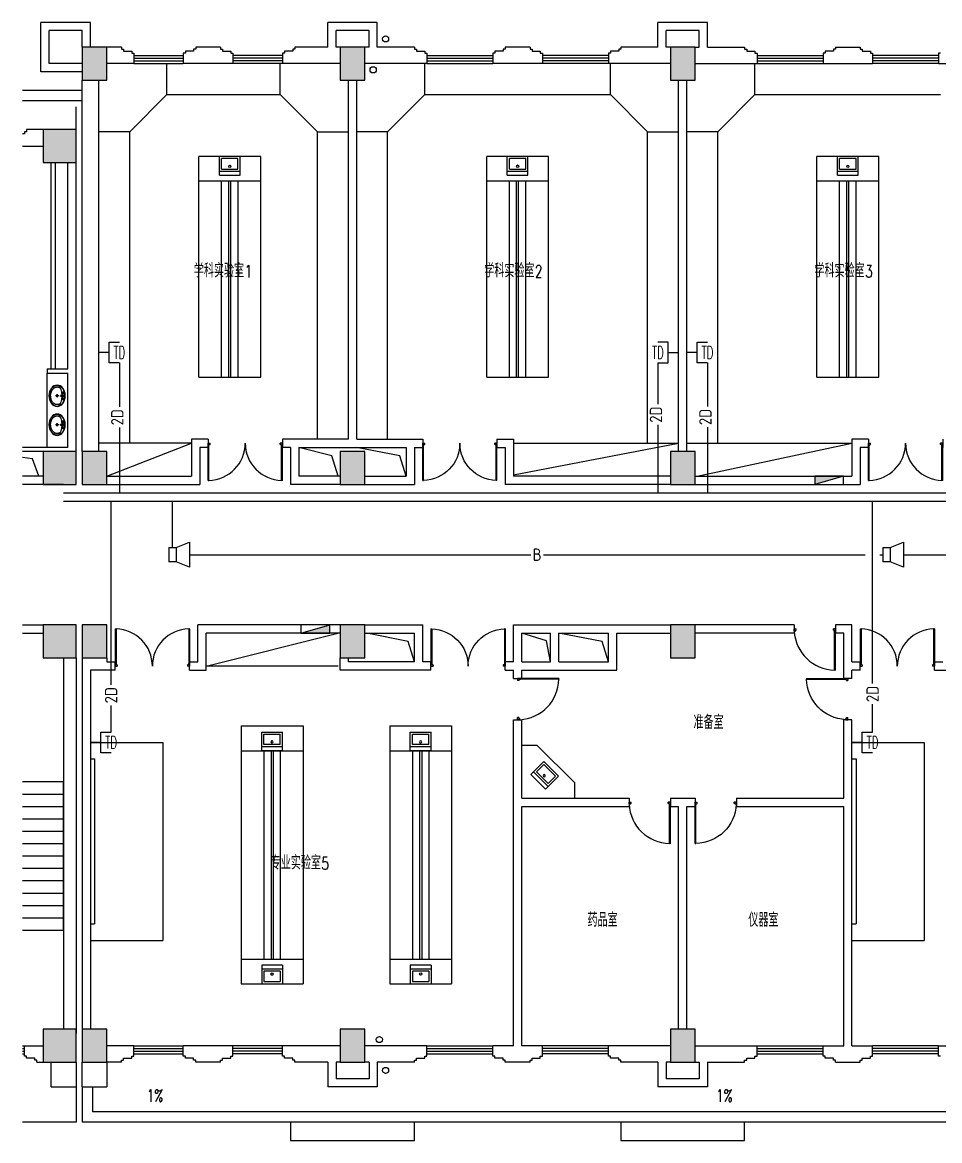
# Model space of a CAD drawing. Extents: x 190999 to 834799, y -200814 to 215286.
# Drawn here: x 563785 to 586010, y -68145 to -41044 of the extents above; entities that cross this region are included whole.
import ezdxf
from ezdxf.enums import TextEntityAlignment as Align

# ---------------------------------------------------------------- set-up
doc = ezdxf.new("R2010")
doc.units = 0
doc.header["$LTSCALE"] = 1000
doc.header["$MEASUREMENT"] = 0
for name, color, linetype in [('00-EQUIP', 3, 'Continuous'), ('00-SIG_TEXT', 7, 'Continuous'), ('00-WIRE-4', 6, 'Continuous'), ('A-卫生间', 250, 'Continuous'), ('A-墙线', 2, 'Continuous'), ('A-外包装修', 250, 'Continuous'), ('A-外窗', 145, 'Continuous'), ('A-家具', 250, 'Continuous'), ('A-门', 167, 'Continuous'), ('COLUMN', 2, 'Continuous'), ('EQUIP_消火栓', 6, 'Continuous'), ('PUB_HATCH', 250, 'Continuous'), ('PUB_TEXT', 7, 'Continuous'), ('STAIR', 5, 'Continuous'), ('屋面排水', 7, 'Continuous'), ('房间名称', 7, 'Continuous'), ('桥架', 1, 'Continuous'), ('洞口线', 177, 'Continuous'), ('雨水管', 3, 'Continuous'), ('雨水管口', 1, 'Continuous')]:
    doc.layers.add(name, color=color, linetype=linetype)
doc.styles.add('-GBCBIGGBENOR', font='GBENOR.shx', dxfattribs={"bigfont": 'GBCBIG.shx'})
doc.styles.add('_COMPLEX', font='COMPLEX.shx', dxfattribs={"width": 0.5})
doc.styles.add('_TCH_DIM', font='SIMPLEX', dxfattribs={"bigfont": 'GBCBIG'})
doc.styles.get("Standard").update_dxf_attribs({"font": 'simhei.ttf'})
doc.styles.add('zz-1', font='arial.ttf', dxfattribs={"width": 0.8})

# ---------------------------------------------------------------- blocks, each defined once
blk = doc.blocks.new('m1000')
at = {"layer": 'A-墙线'}
for p, q in [((0, 0), (0, 200)), ((1000, 0), (1000, 200))]:
    blk.add_line(p, q, dxfattribs=at)
at = {"layer": 'A-门'}
for p, q in [((0, 1100), (0, 100)), ((0, 1100), (20, 1100)), ((20, 1100), (20, 150)), ((0, 150), (30, 150)), ((0, 100), (50, 100)), ((30, 150), (30, 130)), ((30, 130), (50, 130)), ((50, 130), (50, 100)), ((950, 130), (950, 100)), ((970, 130), (950, 130)), ((1000, 100), (950, 100)), ((970, 150), (970, 130)), ((1000, 150), (970, 150)), ((1000, 150), (1000, 100))]:
    blk.add_line(p, q, dxfattribs=at)
blk.add_arc((0, 100), 1000, 2.866, 88.854, dxfattribs=at)
blk = doc.blocks.new('m1800')
at = {"layer": 'A-墙线'}
for p, q in [((-900, -100), (-900, 100)), ((900, -100), (900, 100))]:
    blk.add_line(p, q, dxfattribs=at)
at = {"layer": 'A-门'}
for p, q in [((-900, 900), (-900, 0)), ((-900, 900), (-880, 900)), ((-880, 900), (-880, 50)), ((880, 900), (880, 50)), ((900, 900), (880, 900)), ((900, 900), (900, 0)), ((-900, 50), (-870, 50)), ((-900, 0), (-850, 0)), ((-870, 50), (-870, 30)), ((-870, 30), (-850, 30)), ((-850, 30), (-850, 0)), ((850, 30), (850, 0)), ((870, 30), (850, 30)), ((900, 0), (850, 0)), ((870, 50), (870, 30)), ((900, 50), (870, 50))]:
    blk.add_line(p, q, dxfattribs=at)
for centre, start, end in [((-900, 0), 0, 88.7267), ((900, 0), 91.2733, 180)]:
    blk.add_arc(centre, 900, start, end, dxfattribs=at)
blk = doc.blocks.new('手盆')
at = {"layer": 'A-卫生间'}
for p, q in [((113, 12), (46, 16)), ((160, 0), (235, 0)), ((198, -37), (198, 38)), ((113, -11), (46, -16))]:
    blk.add_line(p, q, dxfattribs=at)
for centre, major_axis, ratio, start_param, end_param in [((198, 0), (0, 259), 0.763797, 3.141593, 9.424778), ((194, 0), (0, 259), 0.413212, 0.351725, 1.519021), ((106, 0), (0, 13.9), 0.9, 3.760941, 5.663837), ((194, 0), (0, 259), 0.413212, 1.620217, 2.789865)]:
    blk.add_ellipse(centre, major_axis=major_axis, ratio=ratio, start_param=start_param, end_param=end_param, dxfattribs=at)
for centre, major_axis in [((46, 0), (0, 15.8)), ((56, 71), (0, 20.6)), ((56, 71), (0, 15.6)), ((198, 0), (0, 23.4)), ((56, -71), (0, 20.6)), ((56, -71), (0, 15.6))]:
    blk.add_ellipse(centre, major_axis=major_axis, ratio=0.9, dxfattribs=at)
for points, knots in [([(198, -249), (204, -249), (211, -249), (228, -246), (239, -243), (260, -236), (270, -231), (290, -218), (299, -211), (317, -194), (325, -185), (340, -164), (347, -153), (360, -129), (365, -116), (374, -90), (378, -76), (383, -48), (385, -34), (387, -5), (387, 9), (385, 38), (383, 52), (377, 80), (373, 94), (364, 120), (358, 133), (345, 156), (338, 167), (323, 187), (314, 197), (296, 213), (287, 220), (267, 232), (257, 237), (236, 244), (225, 247), (204, 249), (193, 249), (171, 247), (161, 245), (140, 237), (129, 232), (110, 221), (100, 213), (82, 197), (74, 188), (58, 168), (51, 157), (38, 133), (32, 121), (23, 95), (19, 81), (13, 53), (11, 39), (9, 10), (9, -4), (10, -33), (12, -47), (18, -75), (21, -89), (30, -115), (36, -128), (48, -152), (55, -163), (70, -184), (78, -193), (96, -210), (105, -218), (125, -230), (135, -235), (156, -243), (167, -246), (184, -249), (191, -249), (198, -249)], [0, 0, 0, 0, 0.105369, 0.105369, 0.278747, 0.278747, 0.452125, 0.452125, 0.625504, 0.625504, 0.798882, 0.798882, 0.97226, 0.97226, 1.145639, 1.145639, 1.319017, 1.319017, 1.492395, 1.492395, 1.665774, 1.665774, 1.839152, 1.839152, 2.01253, 2.01253, 2.185909, 2.185909, 2.359287, 2.359287, 2.532665, 2.532665, 2.706044, 2.706044, 2.879422, 2.879422, 3.0528, 3.0528, 3.226179, 3.226179, 3.399557, 3.399557, 3.572935, 3.572935, 3.746313, 3.746313, 3.919692, 3.919692, 4.09307, 4.09307, 4.266448, 4.266448, 4.439827, 4.439827, 4.613205, 4.613205, 4.786583, 4.786583, 4.959962, 4.959962, 5.13334, 5.13334, 5.306718, 5.306718, 5.480097, 5.480097, 5.653475, 5.653475, 5.826853, 5.826853, 6.000232, 6.000232, 6.17361, 6.17361, 6.283185, 6.283185, 6.283185, 6.283185]), ([(119, -185), (121, -187), (123, -188), (130, -193), (135, -196), (146, -202), (152, -205), (163, -209), (169, -210), (180, -213), (186, -214), (194, -214), (196, -214), (198, -214), (204, -214), (209, -214), (222, -212), (229, -210), (241, -206), (245, -204), (254, -200), (259, -197), (269, -191), (275, -187), (286, -178), (291, -173), (300, -162), (304, -158), (314, -145), (319, -137), (327, -123), (329, -118), (334, -107), (336, -101), (341, -89), (343, -83), (346, -71), (348, -64), (351, -49), (352, -40), (354, -22), (355, -13), (355, 5), (355, 14), (354, 32), (352, 41), (349, 58), (348, 66), (343, 81), (341, 89), (335, 104), (332, 111), (326, 125), (322, 132), (314, 144), (310, 150), (301, 162), (296, 167), (287, 177), (281, 181), (272, 189), (267, 192), (256, 199), (250, 202), (238, 207), (233, 209), (223, 211), (217, 212), (205, 214), (198, 214), (186, 213), (181, 213), (171, 211), (166, 210), (151, 205), (141, 200), (128, 191), (123, 188), (119, 185)], [5.740897, 5.740897, 5.740897, 5.740897, 5.780874, 5.780874, 5.896829, 5.896829, 6.012784, 6.012784, 6.128739, 6.128739, 6.240697, 6.240697, 6.283185, 6.283185, 6.283185, 6.399826, 6.399826, 6.5409, 6.5409, 6.634, 6.634, 6.7271, 6.7271, 6.852188, 6.852188, 6.977276, 6.977276, 7.077377, 7.077377, 7.229977, 7.229977, 7.317389, 7.317389, 7.404801, 7.404801, 7.497094, 7.497094, 7.589386, 7.589386, 7.712334, 7.712334, 7.835281, 7.835281, 7.958228, 7.958228, 8.081175, 8.081175, 8.194983, 8.194983, 8.30879, 8.30879, 8.422598, 8.422598, 8.537599, 8.537599, 8.6526, 8.6526, 8.767602, 8.767602, 8.884432, 8.884432, 8.982435, 8.982435, 9.119467, 9.119467, 9.224191, 9.224191, 9.328914, 9.328914, 9.470087, 9.470087, 9.571187, 9.571187, 9.672288, 9.672288, 9.874489, 9.874489, 9.967059, 9.967059, 9.967059, 9.967059])]:
    blk.add_open_spline(points, degree=3, knots=knots, dxfattribs=at)
blk.add_point((46, 0), dxfattribs=at)
blk = doc.blocks.new('$TwtSys$00000434')
for p, q in [((-0.5, 0.5), (-0.5, -0.5)), ((-0.5, -0.5), (0.5, 0.5)), ((0.5, 0.5), (-0.5, 0.5)), ((0.5, -0.5), (0.5, 0.5)), ((-0.5, -0.5), (0.5, -0.5))]:
    blk.add_line(p, q)
blk.add_solid([(0.5, -0.5), (0.5, 0.5), (-0.5, -0.5)])
blk = doc.blocks.new('$plan$00001609')
at = {"linetype": 'Continuous'}
for p, q in [((0, -251), (0, 251)), ((0, 251), (450, 251)), ((93, -251), (93, 251)), ((146, -199), (146, 199)), ((146, 199), (397, 199)), ((397, 199), (397, -199)), ((450, 251), (450, -251)), ((0, -251), (450, -251)), ((146, -199), (397, -199))]:
    blk.add_line(p, q, dxfattribs=at)
blk.add_line((238, 2), (238, 0))
blk.add_arc((212, 0), 26, 4.716, 0, dxfattribs=at)
at = {"style": 'zz-1'}
for tag in ['YSIZE', 'XSIZE']:
    blk.add_attdef(tag, (0, 0), '', height=0.5, dxfattribs=at)
blk = doc.blocks.new('_LINKPT1')
at = {"color": 0}
blk.add_line((0, 0), (0, 0), dxfattribs=at)
blk = doc.blocks.new('IO37IMB6')
for p, q in [((-0.5, 0.499), (-0.5, 0.999)), ((0.5, 0.999), (0.5, 0.499)), ((0.5, 0.499), (-0.5, 0.499)), ((0, 0.5), (0, 0))]:
    blk.add_line(p, q)
at = {"xscale": 0.002, "yscale": 0.002, "zscale": 0.002}
for p in [(0, 1.384), (-0.5, 0.499), (0, 0), (0.5, 0.499)]:
    blk.add_blockref('_LINKPT1', p, dxfattribs=at)
at = {"style": '_COMPLEX', "width": 0.6, "flags": 8}
blk.add_attdef('$TEXT$', text='', height=0.6, dxfattribs=at).set_placement((0, 1), align=Align.MIDDLE_CENTER)
at = {"flags": 9}
blk.add_attdef('A', (0, 0), '', height=0.00002, dxfattribs=at)
blk = doc.blocks.new('OS28WV87')
for p, q in [((0.35, 0.35), (1, 0.6)), ((1, 0.6), (1, -0.6)), ((0, 0.35), (0, -0.35)), ((0, 0.35), (0.35, 0.35)), ((0.35, 0.35), (0.35, -0.35)), ((0.35, -0.35), (0, -0.35)), ((1, -0.6), (0.35, -0.35))]:
    blk.add_line(p, q)
at = {"xscale": 0.002, "yscale": 0.002, "zscale": 0.002}
for p in [(0, 0), (0.175, 0.35), (1, 0), (0.175, -0.35)]:
    blk.add_blockref('_LINKPT1', p, dxfattribs=at)
at = {"flags": 9}
blk.add_attdef('A', (0, 0), '', height=0.00002, dxfattribs=at)

msp = doc.modelspace()

# ---------------------------------------------------------------- hatches: boundary and pattern name
at = {"layer": 'PUB_HATCH'}
for points in [[(565234.6, -42444.4), (565834.6, -42444.4), (565834.6, -41644.4), (565234.6, -41644.4)], [(571484.6, -42444.4), (572084.6, -42444.4), (572084.6, -41644.4), (571484.6, -41644.4)], [(579484.6, -42444.4), (580084.6, -42444.4), (580084.6, -41644.4), (579484.6, -41644.4)], [(564284.6, -44444.4), (565084.6, -44444.4), (565084.6, -43644.4), (564284.6, -43644.4)], [(564284.6, -52244.4), (565084.6, -52244.4), (565084.6, -51444.4), (564284.6, -51444.4)], [(565234.6, -52244.4), (565834.6, -52244.4), (565834.6, -51444.4), (565234.6, -51444.4)], [(571484.6, -52244.4), (572084.6, -52244.4), (572084.6, -51444.4), (571484.6, -51444.4)], [(579484.6, -52244.4), (580084.6, -52244.4), (580084.6, -51444.4), (579484.6, -51444.4)], [(564284.6, -56444.4), (565084.6, -56444.4), (565084.6, -55644.4), (564284.6, -55644.4)], [(565234.6, -56444.4), (565834.6, -56444.4), (565834.6, -55644.4), (565234.6, -55644.4)], [(571484.6, -56444.4), (572084.6, -56444.4), (572084.6, -55644.4), (571484.6, -55644.4)], [(579484.6, -56444.4), (580084.6, -56444.4), (580084.6, -55644.4), (579484.6, -55644.4)], [(564284.6, -66244.4), (565084.6, -66244.4), (565084.6, -65444.4), (564284.6, -65444.4)], [(565234.6, -66244.4), (565834.6, -66244.4), (565834.6, -65444.4), (565234.6, -65444.4)], [(571484.6, -66244.4), (572084.6, -66244.4), (572084.6, -65444.4), (571484.6, -65444.4)], [(579484.6, -66244.4), (580084.6, -66244.4), (580084.6, -65444.4), (579484.6, -65444.4)]]:
    msp.add_hatch(color=256, dxfattribs=at).paths.add_polyline_path(points)

# ---------------------------------------------------------------- linework, layer by layer
at = {"layer": '00-WIRE-4'}
for p, q in [((566134.1, -49294.4), (566134.1, -50362.2)), ((579185.1, -49294.4), (579185.1, -50298.7)), ((580384.1, -49294.4), (580384.1, -50356.7)), ((566134.1, -50862.8), (566134.1, -52444.4)), ((579185.1, -50799.3), (579185.1, -52444.4)), ((580384.1, -50857.3), (580384.1, -52444.4)), ((565934.1, -57098.8), (565934.1, -52644.4)), ((567422.1, -53769.4), (567422.1, -52644.4)), ((584384.1, -57069), (584384.1, -52644.4)), ((567834.6, -53944.4), (576104.3, -53944.4)), ((576409.3, -53944.4), (584209.1, -53944.4)), ((584559.1, -53944.4), (584634.6, -53944.4)), ((585134.6, -53944.4), (593635.5, -53944.4)), ((565934.1, -58244.4), (565934.1, -57599.4)), ((584384.1, -58244.4), (584384.1, -57569.6))]:
    msp.add_line(p, q, dxfattribs=at)
at = {"layer": 'A-卫生间'}
for p, q in [((564484.6, -49444.4), (564484.6, -44444.4)), ((564584.6, -49444.4), (564584.6, -44444.4)), ((564384.6, -51344.4), (564384.6, -49544.4))]:
    msp.add_line(p, q, dxfattribs=at)
at = {"layer": 'A-墙线'}
for p, q in [((565434.6, -41044.4), (564234.6, -41044.4)), ((564234.6, -42244.4), (564234.6, -41044.4)), ((565434.6, -41644.4), (565434.6, -41044.4)), ((572384.6, -41044.4), (571184.6, -41044.4)), ((571184.6, -41644.4), (571184.6, -41044.4)), ((572384.6, -41644.4), (572384.6, -41044.4)), ((580384.6, -41044.4), (579184.6, -41044.4)), ((579184.6, -41644.4), (579184.6, -41044.4)), ((580384.6, -41644.4), (580384.6, -41044.4)), ((565234.6, -41244.4), (564434.6, -41244.4)), ((564434.6, -42044.4), (564434.6, -41244.4)), ((565234.6, -41644.4), (565234.6, -41244.4)), ((572184.6, -41244.4), (571384.6, -41244.4)), ((571384.6, -41644.4), (571384.6, -41244.4)), ((572184.6, -41644.4), (572184.6, -41244.4)), ((580184.6, -41244.4), (579384.6, -41244.4)), ((579384.6, -41644.4), (579384.6, -41244.4)), ((580184.6, -41644.4), (580184.6, -41244.4)), ((566184.6, -41644.4), (565834.6, -41644.4)), ((566184.6, -41644.4), (566184.6, -41694.4)), ((566184.6, -41694.4), (566234.6, -41694.4)), ((566234.6, -41694.4), (566234.6, -41744.4)), ((567934.6, -41694.4), (567934.6, -41744.4)), ((567984.6, -41694.4), (567934.6, -41694.4)), ((568584.6, -41644.4), (567984.6, -41644.4)), ((567984.6, -41644.4), (567984.6, -41694.4)), ((568584.6, -41644.4), (568584.6, -41694.4)), ((568584.6, -41694.4), (568634.6, -41694.4)), ((568634.6, -41694.4), (568634.6, -41744.4)), ((570334.6, -41694.4), (570334.6, -41744.4)), ((570384.6, -41694.4), (570334.6, -41694.4)), ((571184.6, -41644.4), (570384.6, -41644.4)), ((570384.6, -41644.4), (570384.6, -41694.4)), ((571484.6, -41644.4), (571384.6, -41644.4)), ((572184.6, -41644.4), (572084.6, -41644.4)), ((573284.6, -41644.4), (572384.6, -41644.4)), ((573284.6, -41644.4), (573284.6, -41694.4)), ((573284.6, -41694.4), (573334.6, -41694.4)), ((573334.6, -41694.4), (573334.6, -41744.4)), ((575434.6, -41694.4), (575434.6, -41744.4)), ((575484.6, -41694.4), (575434.6, -41694.4)), ((576084.6, -41644.4), (575484.6, -41644.4)), ((575484.6, -41644.4), (575484.6, -41694.4)), ((576084.6, -41644.4), (576084.6, -41694.4)), ((576084.6, -41694.4), (576134.6, -41694.4)), ((576134.6, -41694.4), (576134.6, -41744.4)), ((578234.6, -41694.4), (578234.6, -41744.4)), ((578284.6, -41694.4), (578234.6, -41694.4)), ((579184.6, -41644.4), (578284.6, -41644.4)), ((578284.6, -41644.4), (578284.6, -41694.4)), ((579484.6, -41644.4), (579384.6, -41644.4)), ((580084.6, -41644.4), (580184.6, -41644.4)), ((580384.6, -41644.4), (581284.6, -41644.4)), ((581284.6, -41644.4), (581284.6, -41694.4)), ((581284.6, -41694.4), (581334.6, -41694.4)), ((581334.6, -41694.4), (581334.6, -41744.4)), ((583434.6, -41694.4), (583434.6, -41744.4)), ((583484.6, -41694.4), (583434.6, -41694.4)), ((583484.6, -41644.4), (584084.6, -41644.4)), ((583484.6, -41644.4), (583484.6, -41694.4)), ((584084.6, -41644.4), (584084.6, -41694.4)), ((584084.6, -41694.4), (584134.6, -41694.4)), ((584134.6, -41694.4), (584134.6, -41744.4)), ((566234.6, -41744.4), (566434.6, -41744.4)), ((566434.6, -41744.4), (566434.6, -41794.4)), ((566434.6, -41794.4), (566484.6, -41794.4)), ((566484.6, -41794.4), (566484.6, -42044.4)), ((567734.6, -41794.4), (567684.6, -41794.4)), ((567684.6, -41794.4), (567684.6, -42044.4)), ((567734.6, -41744.4), (567734.6, -41794.4)), ((567934.6, -41744.4), (567734.6, -41744.4)), ((568634.6, -41744.4), (568834.6, -41744.4)), ((568834.6, -41744.4), (568834.6, -41794.4)), ((568834.6, -41794.4), (568884.6, -41794.4)), ((568884.6, -41794.4), (568884.6, -42044.4)), ((570134.6, -41794.4), (570084.6, -41794.4)), ((570084.6, -41794.4), (570084.6, -42044.4)), ((570134.6, -41744.4), (570134.6, -41794.4)), ((570334.6, -41744.4), (570134.6, -41744.4)), ((573334.6, -41744.4), (573534.6, -41744.4)), ((573534.6, -41744.4), (573534.6, -41794.4)), ((573534.6, -41794.4), (573584.6, -41794.4)), ((573584.6, -41794.4), (573584.6, -42044.4)), ((575234.6, -41794.4), (575184.6, -41794.4)), ((575184.6, -41794.4), (575184.6, -42044.4)), ((575234.6, -41744.4), (575234.6, -41794.4)), ((575434.6, -41744.4), (575234.6, -41744.4)), ((576134.6, -41744.4), (576334.6, -41744.4)), ((576334.6, -41744.4), (576334.6, -41794.4)), ((576334.6, -41794.4), (576384.6, -41794.4)), ((576384.6, -41794.4), (576384.6, -42044.4)), ((578034.6, -41794.4), (577984.6, -41794.4)), ((577984.6, -41794.4), (577984.6, -42044.4)), ((578034.6, -41744.4), (578034.6, -41794.4)), ((578234.6, -41744.4), (578034.6, -41744.4)), ((581334.6, -41744.4), (581534.6, -41744.4)), ((581534.6, -41744.4), (581534.6, -41794.4)), ((581534.6, -41794.4), (581584.6, -41794.4)), ((581584.6, -41794.4), (581584.6, -42044.4)), ((583234.6, -41794.4), (583184.6, -41794.4)), ((583184.6, -41794.4), (583184.6, -42044.4)), ((583234.6, -41744.4), (583234.6, -41794.4)), ((583434.6, -41744.4), (583234.6, -41744.4)), ((584134.6, -41744.4), (584334.6, -41744.4)), ((584334.6, -41744.4), (584334.6, -41794.4)), ((584334.6, -41794.4), (584384.6, -41794.4)), ((584384.6, -41794.4), (584384.6, -42044.4)), ((586034.6, -41794.4), (585984.6, -41794.4)), ((585984.6, -41794.4), (585984.6, -42044.4)), ((565234.6, -42244.4), (564234.6, -42244.4)), ((565234.6, -42044.4), (564434.6, -42044.4)), ((566484.6, -42044.4), (565834.6, -42044.4)), ((568884.6, -42044.4), (567684.6, -42044.4)), ((571484.6, -42044.4), (570084.6, -42044.4)), ((573584.6, -42044.4), (572084.6, -42044.4)), ((576384.6, -42044.4), (575184.6, -42044.4)), ((579484.6, -42044.4), (577984.6, -42044.4)), ((580084.6, -42044.4), (581584.6, -42044.4)), ((583184.6, -42044.4), (584384.6, -42044.4)), ((585984.6, -42044.4), (587484.6, -42044.4)), ((565234.6, -51444.4), (565234.6, -42444.4)), ((565634.6, -51444.4), (565634.6, -42444.4)), ((571684.6, -51144.4), (571684.6, -42444.4)), ((571884.6, -51144.4), (571884.6, -42444.4)), ((579684.6, -51444.4), (579684.6, -42444.4)), ((579884.6, -51444.4), (579884.6, -42444.4)), ((563834.6, -43744.4), (563784.6, -43744.4)), ((563834.6, -43694.4), (563834.6, -43744.4)), ((563884.6, -43694.4), (563834.6, -43694.4)), ((564284.6, -43644.4), (563884.6, -43644.4)), ((563884.6, -43644.4), (563884.6, -43694.4)), ((563784.6, -44044.4), (564284.6, -44044.4)), ((564884.6, -49444.4), (564884.6, -44444.4)), ((565084.6, -51444.4), (565084.6, -44444.4)), ((564384.6, -49444.4), (564884.6, -49444.4)), ((564384.6, -49444.4), (564384.6, -49544.4)), ((564384.6, -49544.4), (564884.6, -49544.4)), ((564884.6, -51344.4), (564884.6, -49544.4)), ((568284.6, -51144.4), (567884.6, -51144.4)), ((567884.6, -51144.4), (567884.6, -52044.4)), ((571684.6, -51144.4), (570084.6, -51144.4)), ((571884.6, -51144.4), (573484.6, -51144.4)), ((575284.6, -51144.4), (575684.6, -51144.4)), ((575684.6, -51144.4), (575684.6, -52044.4)), ((584284.6, -51144.4), (583884.6, -51144.4)), ((583884.6, -51144.4), (583884.6, -52044.4)), ((564884.6, -51344.4), (563784.6, -51344.4)), ((564284.6, -51444.4), (563784.6, -51444.4)), ((568284.6, -51344.4), (568084.6, -51344.4)), ((568084.6, -51344.4), (568084.6, -52244.4)), ((570284.6, -51344.4), (570084.6, -51344.4)), ((570284.6, -51344.4), (570284.6, -52244.4)), ((570484.6, -51344.4), (573084.6, -51344.4)), ((570484.6, -51344.4), (570484.6, -52044.4)), ((573084.6, -51344.4), (573084.6, -52044.4)), ((573284.6, -51344.4), (573484.6, -51344.4)), ((573284.6, -51344.4), (573284.6, -52244.4)), ((575284.6, -51344.4), (575484.6, -51344.4)), ((575484.6, -51344.4), (575484.6, -52244.4)), ((584284.6, -51344.4), (584084.6, -51344.4)), ((584084.6, -51344.4), (584084.6, -52244.4)), ((564284.6, -52044.4), (563784.6, -52044.4)), ((564784.6, -52244.4), (563784.6, -52244.4)), ((565834.6, -52044.4), (567884.6, -52044.4)), ((565834.6, -52244.4), (568084.6, -52244.4)), ((571484.6, -52244.4), (570284.6, -52244.4)), ((571484.6, -52044.4), (570484.6, -52044.4)), ((572084.6, -52044.4), (573084.6, -52044.4)), ((572084.6, -52244.4), (573284.6, -52244.4)), ((579484.6, -52244.4), (575484.6, -52244.4)), ((579484.6, -52044.4), (575684.6, -52044.4)), ((580084.6, -52044.4), (583884.6, -52044.4)), ((580084.6, -52244.4), (584084.6, -52244.4)), ((563784.6, -55644.4), (564284.6, -55644.4)), ((571484.6, -55644.4), (568034.6, -55644.4)), ((568034.6, -56544.4), (568034.6, -55644.4)), ((572084.6, -55644.4), (573484.6, -55644.4)), ((573484.6, -56544.4), (573484.6, -55644.4)), ((575684.6, -56544.4), (575684.6, -55644.4)), ((575684.6, -55644.4), (579484.6, -55644.4)), ((582484.6, -55644.4), (580084.6, -55644.4)), ((583884.6, -55644.4), (583484.6, -55644.4)), ((583884.6, -56544.4), (583884.6, -55644.4)), ((563784.6, -55844.4), (564284.6, -55844.4)), ((571484.6, -55844.4), (568234.6, -55844.4)), ((568234.6, -56744.4), (568234.6, -55844.4)), ((572084.6, -55844.4), (573284.6, -55844.4)), ((573284.6, -56544.4), (573284.6, -55844.4)), ((575884.6, -56544.4), (575884.6, -55844.4)), ((575884.6, -55844.4), (576584.6, -55844.4)), ((576784.6, -55844.4), (577984.6, -55844.4)), ((578184.6, -55844.4), (579484.6, -55844.4)), ((582484.6, -55844.4), (580084.6, -55844.4)), ((583684.6, -55844.4), (583484.6, -55844.4)), ((583684.6, -56944.4), (583684.6, -55844.4)), ((564784.6, -56444.4), (564784.6, -65444.4)), ((565084.6, -56444.4), (565084.6, -65544.4)), ((565234.6, -56444.4), (565234.6, -65444.4)), ((565834.6, -56444.4), (565834.6, -56544.4)), ((565834.6, -56544.4), (566034.6, -56544.4)), ((567834.6, -56544.4), (568034.6, -56544.4)), ((571484.6, -56744.4), (571484.6, -56444.4)), ((571684.6, -56544.4), (571684.6, -56444.4)), ((573284.6, -56544.4), (571684.6, -56544.4)), ((573684.6, -56544.4), (573484.6, -56544.4)), ((575684.6, -56544.4), (575484.6, -56544.4)), ((583884.6, -56544.4), (584084.6, -56544.4)), ((585884.6, -56544.4), (586084.6, -56544.4)), ((565434.6, -56744.4), (565434.6, -65444.4)), ((566034.6, -56744.4), (565434.6, -56744.4)), ((567834.6, -56744.4), (568234.6, -56744.4)), ((573684.6, -56744.4), (571484.6, -56744.4)), ((575484.6, -56744.4), (575684.6, -56744.4)), ((575684.6, -56944.4), (575684.6, -56744.4)), ((575884.6, -56944.4), (575884.6, -56744.4)), ((583884.6, -56944.4), (583884.6, -56744.4)), ((584084.6, -56744.4), (583884.6, -56744.4)), ((585884.6, -56744.4), (588084.6, -56744.4)), ((575684.6, -65844.4), (575684.6, -57944.4)), ((575884.6, -59844.4), (575884.6, -57944.4)), ((583684.6, -59844.4), (583684.6, -57944.4)), ((583884.6, -65844.4), (583884.6, -57944.4)), ((575884.6, -59844.4), (578484.6, -59844.4)), ((579484.6, -59844.4), (580084.6, -59844.4)), ((581084.6, -59844.4), (583684.6, -59844.4)), ((575884.6, -65844.4), (575884.6, -60044.4)), ((575884.6, -60044.4), (578484.6, -60044.4)), ((579484.6, -60044.4), (579684.6, -60044.4)), ((579684.6, -65444.4), (579684.6, -60044.4)), ((579884.6, -60044.4), (580084.6, -60044.4)), ((579884.6, -65444.4), (579884.6, -60044.4)), ((581084.6, -60044.4), (583684.6, -60044.4)), ((583684.6, -65844.4), (583684.6, -60044.4)), ((563834.6, -65844.4), (564284.6, -65844.4)), ((563834.6, -66094.4), (563834.6, -65844.4)), ((566484.6, -65844.4), (565834.6, -65844.4)), ((566484.6, -66094.4), (566484.6, -65844.4)), ((568884.6, -65844.4), (567684.6, -65844.4)), ((567684.6, -66094.4), (567684.6, -65844.4)), ((568884.6, -66094.4), (568884.6, -65844.4)), ((571484.6, -65844.4), (570084.6, -65844.4)), ((570084.6, -66094.4), (570084.6, -65844.4)), ((573584.6, -65844.4), (572084.6, -65844.4)), ((573584.6, -66094.4), (573584.6, -65844.4)), ((575684.6, -65844.4), (575184.6, -65844.4)), ((575184.6, -66094.4), (575184.6, -65844.4)), ((576384.6, -65844.4), (575884.6, -65844.4)), ((576384.6, -66094.4), (576384.6, -65844.4)), ((579484.6, -65844.4), (577984.6, -65844.4)), ((577984.6, -66094.4), (577984.6, -65844.4)), ((580084.6, -65844.4), (581584.6, -65844.4)), ((581584.6, -66094.4), (581584.6, -65844.4)), ((583184.6, -65844.4), (583684.6, -65844.4)), ((583184.6, -66094.4), (583184.6, -65844.4)), ((583884.6, -65844.4), (584384.6, -65844.4)), ((584384.6, -66094.4), (584384.6, -65844.4)), ((585984.6, -65844.4), (587484.6, -65844.4)), ((585984.6, -66094.4), (585984.6, -65844.4)), ((563884.6, -66094.4), (563834.6, -66094.4)), ((563884.6, -66144.4), (563884.6, -66094.4)), ((566434.6, -66094.4), (566484.6, -66094.4)), ((566434.6, -66144.4), (566434.6, -66094.4)), ((567734.6, -66094.4), (567684.6, -66094.4)), ((567734.6, -66144.4), (567734.6, -66094.4)), ((568834.6, -66094.4), (568884.6, -66094.4)), ((568834.6, -66144.4), (568834.6, -66094.4)), ((570134.6, -66094.4), (570084.6, -66094.4)), ((570134.6, -66144.4), (570134.6, -66094.4)), ((573534.6, -66094.4), (573584.6, -66094.4)), ((573534.6, -66144.4), (573534.6, -66094.4)), ((575234.6, -66094.4), (575184.6, -66094.4)), ((575234.6, -66144.4), (575234.6, -66094.4)), ((576334.6, -66094.4), (576384.6, -66094.4)), ((576334.6, -66144.4), (576334.6, -66094.4)), ((578034.6, -66094.4), (577984.6, -66094.4)), ((578034.6, -66144.4), (578034.6, -66094.4)), ((581534.6, -66094.4), (581584.6, -66094.4)), ((581534.6, -66144.4), (581534.6, -66094.4)), ((583234.6, -66094.4), (583184.6, -66094.4)), ((583234.6, -66144.4), (583234.6, -66094.4)), ((584334.6, -66094.4), (584384.6, -66094.4)), ((584334.6, -66144.4), (584334.6, -66094.4)), ((586034.6, -66094.4), (585984.6, -66094.4)), ((564084.6, -66144.4), (563884.6, -66144.4)), ((564084.6, -66194.4), (564084.6, -66144.4)), ((564134.6, -66194.4), (564084.6, -66194.4)), ((564134.6, -66244.4), (564134.6, -66194.4)), ((564134.6, -66244.4), (564284.6, -66244.4)), ((564484.6, -66844.4), (564484.6, -66244.4)), ((565084.6, -66244.4), (565084.6, -66844.4)), ((565234.6, -66844.4), (565234.6, -66244.4)), ((566184.6, -66244.4), (565834.6, -66244.4)), ((565834.6, -66244.4), (565834.6, -66844.4)), ((566184.6, -66244.4), (566184.6, -66194.4)), ((566184.6, -66194.4), (566234.6, -66194.4)), ((566234.6, -66194.4), (566234.6, -66144.4)), ((566234.6, -66144.4), (566434.6, -66144.4)), ((567934.6, -66144.4), (567734.6, -66144.4)), ((567934.6, -66194.4), (567934.6, -66144.4)), ((567984.6, -66194.4), (567934.6, -66194.4)), ((567984.6, -66244.4), (567984.6, -66194.4)), ((568584.6, -66244.4), (567984.6, -66244.4)), ((568584.6, -66244.4), (568584.6, -66194.4)), ((568584.6, -66194.4), (568634.6, -66194.4)), ((568634.6, -66194.4), (568634.6, -66144.4)), ((568634.6, -66144.4), (568834.6, -66144.4)), ((570334.6, -66144.4), (570134.6, -66144.4)), ((570334.6, -66194.4), (570334.6, -66144.4)), ((570384.6, -66194.4), (570334.6, -66194.4)), ((570384.6, -66244.4), (570384.6, -66194.4)), ((571184.6, -66244.4), (570384.6, -66244.4)), ((571184.6, -66244.4), (571184.6, -66844.4)), ((571484.6, -66244.4), (571384.6, -66244.4)), ((571384.6, -66244.4), (571384.6, -66644.4)), ((572184.6, -66244.4), (572084.6, -66244.4)), ((572184.6, -66244.4), (572184.6, -66644.4)), ((573284.6, -66244.4), (572384.6, -66244.4)), ((572384.6, -66244.4), (572384.6, -66844.4)), ((573284.6, -66244.4), (573284.6, -66194.4)), ((573284.6, -66194.4), (573334.6, -66194.4)), ((573334.6, -66194.4), (573334.6, -66144.4)), ((573334.6, -66144.4), (573534.6, -66144.4)), ((575434.6, -66144.4), (575234.6, -66144.4)), ((575434.6, -66194.4), (575434.6, -66144.4)), ((575484.6, -66194.4), (575434.6, -66194.4)), ((575484.6, -66244.4), (575484.6, -66194.4)), ((576084.6, -66244.4), (575484.6, -66244.4)), ((576084.6, -66244.4), (576084.6, -66194.4)), ((576084.6, -66194.4), (576134.6, -66194.4)), ((576134.6, -66194.4), (576134.6, -66144.4)), ((576134.6, -66144.4), (576334.6, -66144.4)), ((578234.6, -66144.4), (578034.6, -66144.4)), ((578234.6, -66194.4), (578234.6, -66144.4)), ((578284.6, -66194.4), (578234.6, -66194.4)), ((578284.6, -66244.4), (578284.6, -66194.4)), ((579184.6, -66244.4), (578284.6, -66244.4)), ((579184.6, -66244.4), (579184.6, -66844.4)), ((579484.6, -66244.4), (579384.6, -66244.4)), ((579384.6, -66244.4), (579384.6, -66644.4)), ((580084.6, -66244.4), (580184.6, -66244.4)), ((580184.6, -66244.4), (580184.6, -66644.4)), ((580384.6, -66244.4), (581284.6, -66244.4)), ((580384.6, -66244.4), (580384.6, -66844.4)), ((581284.6, -66244.4), (581284.6, -66194.4)), ((581284.6, -66194.4), (581334.6, -66194.4)), ((581334.6, -66194.4), (581334.6, -66144.4)), ((581334.6, -66144.4), (581534.6, -66144.4)), ((583434.6, -66144.4), (583234.6, -66144.4)), ((583434.6, -66194.4), (583434.6, -66144.4)), ((583484.6, -66194.4), (583434.6, -66194.4)), ((583484.6, -66244.4), (583484.6, -66194.4)), ((583484.6, -66244.4), (584084.6, -66244.4)), ((584084.6, -66244.4), (584084.6, -66194.4)), ((584084.6, -66194.4), (584134.6, -66194.4)), ((584134.6, -66194.4), (584134.6, -66144.4)), ((584134.6, -66144.4), (584334.6, -66144.4)), ((572184.6, -66644.4), (571384.6, -66644.4)), ((580184.6, -66644.4), (579384.6, -66644.4)), ((564484.6, -66844.4), (565084.6, -66844.4)), ((565234.6, -66844.4), (565834.6, -66844.4)), ((572384.6, -66844.4), (571184.6, -66844.4)), ((580384.6, -66844.4), (579184.6, -66844.4))]:
    msp.add_line(p, q, dxfattribs=at)
for points in [[(575884.6, -56544.4), (576584.6, -56544.4), (576584.6, -55844.4)], [(575884.6, -56744.4), (578184.6, -56744.4), (578184.6, -55844.4)], [(576784.6, -56544.4), (576784.6, -55844.4)], [(576784.6, -56544.4), (577984.6, -56544.4), (577984.6, -55844.4)]]:
    msp.add_lwpolyline(points, dxfattribs=at)
at = {"layer": 'A-外包装修'}
for p, q in [((565234.6, -42694.4), (563784.6, -42694.4)), ((565234.6, -42944.4), (563784.6, -42944.4)), ((565084.6, -43644.4), (565084.6, -43094.4)), ((565084.6, -66844.4), (565084.6, -67694.6)), ((565234.6, -66844.4), (565234.6, -67694.6)), ((565484.6, -66844.4), (565484.6, -67444.6)), ((629634.6, -67444.6), (565484.6, -67444.6)), ((565084.6, -67694.6), (563784.6, -67694.6)), ((629884.6, -67694.6), (565234.6, -67694.6))]:
    msp.add_line(p, q, dxfattribs=at)
for points in [[(570284.2, -67694.6), (570284.2, -68144.7), (573284.9, -68144.7), (573284.9, -67694.6)], [(578284.2, -67694.6), (578284.2, -68144.7), (581284.9, -68144.7), (581284.9, -67694.6)]]:
    msp.add_lwpolyline(points, dxfattribs=at)
at = {"layer": 'A-外窗'}
for p, q in [((566484.6, -41844.4), (567684.6, -41844.4)), ((566484.6, -41914.4), (567684.6, -41914.4)), ((566484.6, -41974.4), (567684.6, -41974.4)), ((570084.6, -41844.4), (568884.6, -41844.4)), ((570084.6, -41914.4), (568884.6, -41914.4)), ((570084.6, -41974.4), (568884.6, -41974.4)), ((573584.6, -41844.4), (575184.6, -41844.4)), ((573584.6, -41914.4), (575184.6, -41914.4)), ((573584.6, -41974.4), (575184.6, -41974.4)), ((577984.6, -41844.4), (576384.6, -41844.4)), ((577984.6, -41914.4), (576384.6, -41914.4)), ((577984.6, -41974.4), (576384.6, -41974.4)), ((581584.6, -41844.4), (583184.6, -41844.4)), ((581584.6, -41914.4), (583184.6, -41914.4)), ((581584.6, -41974.4), (583184.6, -41974.4)), ((585984.6, -41844.4), (584384.6, -41844.4)), ((585984.6, -41914.4), (584384.6, -41914.4)), ((585984.6, -41974.4), (584384.6, -41974.4)), ((566484.6, -42044.4), (567684.6, -42044.4)), ((570084.6, -42044.4), (568884.6, -42044.4)), ((573584.6, -42044.4), (575184.6, -42044.4)), ((577984.6, -42044.4), (576384.6, -42044.4)), ((581584.6, -42044.4), (583184.6, -42044.4)), ((585984.6, -42044.4), (584384.6, -42044.4)), ((563784.6, -65844.4), (563834.6, -65844.4)), ((566484.6, -65844.4), (567684.6, -65844.4)), ((570084.6, -65844.4), (568884.6, -65844.4)), ((573584.6, -65844.4), (575184.6, -65844.4)), ((577984.6, -65844.4), (576384.6, -65844.4)), ((581584.6, -65844.4), (583184.6, -65844.4)), ((585984.6, -65844.4), (584384.6, -65844.4)), ((563784.6, -65914.4), (563834.6, -65914.4)), ((563784.6, -65974.4), (563834.6, -65974.4)), ((563784.6, -66044.4), (563834.6, -66044.4)), ((566484.6, -65914.4), (567684.6, -65914.4)), ((566484.6, -65974.4), (567684.6, -65974.4)), ((566484.6, -66044.4), (567684.6, -66044.4)), ((570084.6, -65914.4), (568884.6, -65914.4)), ((570084.6, -65974.4), (568884.6, -65974.4)), ((570084.6, -66044.4), (568884.6, -66044.4)), ((573584.6, -65914.4), (575184.6, -65914.4)), ((573584.6, -65974.4), (575184.6, -65974.4)), ((573584.6, -66044.4), (575184.6, -66044.4)), ((577984.6, -65914.4), (576384.6, -65914.4)), ((577984.6, -65974.4), (576384.6, -65974.4)), ((577984.6, -66044.4), (576384.6, -66044.4)), ((581584.6, -65914.4), (583184.6, -65914.4)), ((581584.6, -65974.4), (583184.6, -65974.4)), ((581584.6, -66044.4), (583184.6, -66044.4)), ((585984.6, -65914.4), (584384.6, -65914.4)), ((585984.6, -65974.4), (584384.6, -65974.4)), ((585984.6, -66044.4), (584384.6, -66044.4))]:
    msp.add_line(p, q, dxfattribs=at)
at = {"layer": 'A-家具'}
for p, q in [((567284.6, -42794.4), (567284.6, -42044.4)), ((570034.6, -42794.4), (570034.6, -42044.4)), ((573534.6, -42794.4), (573534.6, -42044.4)), ((578034.6, -42794.4), (578034.6, -42044.4)), ((581534.6, -42794.4), (581534.6, -42044.4)), ((567284.6, -42794.4), (566384.6, -43694.4)), ((567284.6, -42794.4), (570034.6, -42794.4)), ((570034.6, -42794.4), (570934.6, -43694.4)), ((573534.6, -42794.4), (572634.6, -43694.4)), ((573534.6, -42794.4), (578034.6, -42794.4)), ((578034.6, -42794.4), (578934.6, -43694.4)), ((581534.6, -42794.4), (580634.6, -43694.4)), ((581534.6, -42794.4), (586034.6, -42794.4)), ((566384.6, -43694.4), (565634.6, -43694.4)), ((566384.6, -51244.4), (566384.6, -43694.4)), ((570934.6, -51144.4), (570934.6, -43694.4)), ((570934.6, -43694.4), (571684.6, -43694.4)), ((572634.6, -43694.4), (571884.6, -43694.4)), ((572634.6, -51144.4), (572634.6, -43694.4)), ((578934.6, -51244.4), (578934.6, -43694.4)), ((578934.6, -43694.4), (579684.6, -43694.4)), ((580634.6, -43694.4), (579884.6, -43694.4)), ((580634.6, -51244.4), (580634.6, -43694.4)), ((568059.6, -49644.4), (568059.6, -44294.4)), ((569559.6, -44294.4), (568059.6, -44294.4)), ((569559.6, -49644.4), (569559.6, -44294.4)), ((575034.6, -49644.4), (575034.6, -44294.4)), ((576534.6, -44294.4), (575034.6, -44294.4)), ((576534.6, -49644.4), (576534.6, -44294.4)), ((583034.6, -49644.4), (583034.6, -44294.4)), ((584534.6, -44294.4), (583034.6, -44294.4)), ((584534.6, -49644.4), (584534.6, -44294.4)), ((569559.6, -44894.4), (568059.6, -44894.4)), ((568609.6, -49644.4), (568609.6, -44894.4)), ((568784.6, -49644.4), (568784.6, -44894.4)), ((568834.6, -49644.4), (568834.6, -44894.4)), ((569009.6, -49644.4), (569009.6, -44894.4)), ((576534.6, -44894.4), (575034.6, -44894.4)), ((575584.6, -49644.4), (575584.6, -44894.4)), ((575759.6, -49644.4), (575759.6, -44894.4)), ((575809.6, -49644.4), (575809.6, -44894.4)), ((575984.6, -49644.4), (575984.6, -44894.4)), ((584534.6, -44894.4), (583034.6, -44894.4)), ((583584.6, -49644.4), (583584.6, -44894.4)), ((583759.6, -49644.4), (583759.6, -44894.4)), ((583809.6, -49644.4), (583809.6, -44894.4)), ((583984.6, -49644.4), (583984.6, -44894.4)), ((568059.6, -49644.4), (569559.6, -49644.4)), ((575034.6, -49644.4), (576534.6, -49644.4)), ((583034.6, -49644.4), (584534.6, -49644.4)), ((567884.6, -51244.4), (565634.6, -51244.4)), ((565834.6, -52044.4), (567884.6, -51244.4)), ((575684.6, -51244.4), (579684.6, -51244.4)), ((575684.6, -52006.3), (579684.6, -51244.4)), ((579884.6, -51244.4), (583884.6, -51244.4)), ((580134.6, -52044.4), (583884.6, -51244.4)), ((568234.6, -56644.4), (571430.3, -55844.4)), ((571434.6, -56644.4), (568234.6, -56644.4)), ((569084.6, -58094.4), (569084.6, -64344.4)), ((569084.6, -58094.4), (570584.6, -58094.4)), ((570584.6, -58094.4), (570584.6, -64344.4)), ((572684.6, -58094.4), (572684.6, -64344.4)), ((572684.6, -58094.4), (574184.6, -58094.4)), ((574184.6, -58094.4), (574184.6, -64344.4)), ((565434.6, -58494.4), (567184.6, -58494.4)), ((567184.6, -58494.4), (567184.6, -63294.4)), ((583884.6, -58494.4), (585634.6, -58494.4)), ((585634.6, -58494.4), (585634.6, -63294.4)), ((569084.6, -58694.4), (570584.6, -58694.4)), ((569634.6, -58694.4), (569634.6, -63744.4)), ((569809.6, -58694.4), (569809.6, -63744.4)), ((569859.6, -58694.4), (569859.6, -63744.4)), ((570034.6, -58694.4), (570034.6, -63744.4)), ((572684.6, -58694.4), (574184.6, -58694.4)), ((573234.6, -58694.4), (573234.6, -63744.4)), ((573409.6, -58694.4), (573409.6, -63744.4)), ((573459.6, -58694.4), (573459.6, -63744.4)), ((573634.6, -58694.4), (573634.6, -63744.4)), ((576259.6, -58569.4), (575884.6, -58569.4)), ((577159.6, -59469.4), (576259.6, -58569.4)), ((565434.6, -58894.4), (565534.6, -58894.4)), ((565534.6, -58894.4), (565534.6, -62894.4)), ((583884.6, -58894.4), (583984.6, -58894.4)), ((583984.6, -58894.4), (583984.6, -62894.4)), ((577159.6, -59469.4), (577159.6, -59844.4)), ((565434.6, -62894.4), (565534.6, -62894.4)), ((583884.6, -62894.4), (583984.6, -62894.4)), ((565434.6, -63294.4), (567184.6, -63294.4)), ((583884.6, -63294.4), (585634.6, -63294.4)), ((569084.6, -63744.4), (570584.6, -63744.4)), ((572684.6, -63744.4), (574184.6, -63744.4)), ((569084.6, -64344.4), (570584.6, -64344.4)), ((572684.6, -64344.4), (574184.6, -64344.4))]:
    msp.add_line(p, q, dxfattribs=at)
at = {"layer": 'COLUMN'}
for p, q in [((565834.6, -41644.4), (565234.6, -41644.4)), ((565234.6, -41644.4), (565234.6, -42444.4)), ((565834.6, -42444.4), (565834.6, -41644.4)), ((572084.6, -41644.4), (571484.6, -41644.4)), ((571484.6, -41644.4), (571484.6, -42444.4)), ((572084.6, -42444.4), (572084.6, -41644.4)), ((580084.6, -41644.4), (579484.6, -41644.4)), ((579484.6, -41644.4), (579484.6, -42444.4)), ((580084.6, -42444.4), (580084.6, -41644.4)), ((565234.6, -42444.4), (565834.6, -42444.4)), ((571484.6, -42444.4), (572084.6, -42444.4)), ((579484.6, -42444.4), (580084.6, -42444.4)), ((565084.6, -43644.4), (564284.6, -43644.4)), ((564284.6, -43644.4), (564284.6, -44444.4)), ((565084.6, -44444.4), (565084.6, -43644.4)), ((564284.6, -44444.4), (565084.6, -44444.4)), ((565084.6, -51444.4), (564284.6, -51444.4)), ((564284.6, -51444.4), (564284.6, -52244.4)), ((565084.6, -52244.4), (565084.6, -51444.4)), ((565834.6, -51444.4), (565234.6, -51444.4)), ((565234.6, -51444.4), (565234.6, -52244.4)), ((565834.6, -52244.4), (565834.6, -51444.4)), ((572084.6, -51444.4), (571484.6, -51444.4)), ((571484.6, -51444.4), (571484.6, -52244.4)), ((572084.6, -52244.4), (572084.6, -51444.4)), ((580084.6, -51444.4), (579484.6, -51444.4)), ((579484.6, -51444.4), (579484.6, -52244.4)), ((580084.6, -52244.4), (580084.6, -51444.4)), ((564284.6, -52244.4), (565084.6, -52244.4)), ((565234.6, -52244.4), (565834.6, -52244.4)), ((571484.6, -52244.4), (572084.6, -52244.4)), ((579484.6, -52244.4), (580084.6, -52244.4)), ((565084.6, -55644.4), (564284.6, -55644.4)), ((564284.6, -55644.4), (564284.6, -56444.4)), ((565084.6, -56444.4), (565084.6, -55644.4)), ((565834.6, -55644.4), (565234.6, -55644.4)), ((565234.6, -55644.4), (565234.6, -56444.4)), ((565834.6, -56444.4), (565834.6, -55644.4)), ((572084.6, -55644.4), (571484.6, -55644.4)), ((571484.6, -55644.4), (571484.6, -56444.4)), ((572084.6, -56444.4), (572084.6, -55644.4)), ((580084.6, -55644.4), (579484.6, -55644.4)), ((579484.6, -55644.4), (579484.6, -56444.4)), ((580084.6, -56444.4), (580084.6, -55644.4)), ((564284.6, -56444.4), (565084.6, -56444.4)), ((565234.6, -56444.4), (565834.6, -56444.4)), ((571484.6, -56444.4), (572084.6, -56444.4)), ((579484.6, -56444.4), (580084.6, -56444.4)), ((565084.6, -65444.4), (564284.6, -65444.4)), ((564284.6, -65444.4), (564284.6, -66244.4)), ((565084.6, -66244.4), (565084.6, -65444.4)), ((565834.6, -65444.4), (565234.6, -65444.4)), ((565234.6, -65444.4), (565234.6, -66244.4)), ((565834.6, -66244.4), (565834.6, -65444.4)), ((572084.6, -65444.4), (571484.6, -65444.4)), ((571484.6, -65444.4), (571484.6, -66244.4)), ((572084.6, -66244.4), (572084.6, -65444.4)), ((580084.6, -65444.4), (579484.6, -65444.4)), ((579484.6, -65444.4), (579484.6, -66244.4)), ((580084.6, -66244.4), (580084.6, -65444.4)), ((564284.6, -66244.4), (565084.6, -66244.4)), ((565234.6, -66244.4), (565834.6, -66244.4)), ((571484.6, -66244.4), (572084.6, -66244.4)), ((579484.6, -66244.4), (580084.6, -66244.4))]:
    msp.add_line(p, q, dxfattribs=at)
at = {"layer": 'STAIR'}
for p, q in [((563784.6, -59444.4), (564784.6, -59444.4)), ((564784.6, -63044.4), (564784.6, -59444.4)), ((563784.6, -59744.4), (564784.6, -59744.4)), ((563784.6, -60044.4), (564784.6, -60044.4)), ((563784.6, -60344.4), (564784.6, -60344.4)), ((563784.6, -60644.4), (564784.6, -60644.4)), ((563784.6, -60944.4), (564784.6, -60944.4)), ((563784.6, -61244.4), (564784.6, -61244.4)), ((563784.6, -61544.4), (564784.6, -61544.4)), ((563784.6, -61844.4), (564784.6, -61844.4)), ((563784.6, -62144.4), (564784.6, -62144.4)), ((563784.6, -62444.4), (564784.6, -62444.4)), ((563784.6, -62744.4), (564784.6, -62744.4)), ((563784.6, -63044.4), (564784.6, -63044.4))]:
    msp.add_line(p, q, dxfattribs=at)
at = {"layer": '屋面排水'}
for points in [[(567349.3, -67054.6, 0, 0, 0), (568741.7, -67054.6, 80, 0, 0), (569041.7, -67054.6, 0, 0, 0)], [(580386.8, -67054.6, 0, 0, 0), (578994.4, -67054.6, 80, 0, 0), (578694.4, -67054.6, 0, 0, 0)]]:
    msp.add_lwpolyline(points, format="xyseb", dxfattribs=at)
at = {"layer": '桥架'}
for p, q in [((564784.6, -52444.4), (632384.6, -52444.4)), ((564784.6, -52644.4), (637484.6, -52644.4))]:
    msp.add_line(p, q, dxfattribs=at)
at = {"layer": '洞口线', "ltscale": 2}
for points in [[(571434.6, -52044.4), (571280.5, -51546.1), (570484.6, -51344.4)], [(573084.6, -52044.4), (572930.5, -51546.1), (571883.2, -51344.4)], [(564184.6, -52044.4), (564030.5, -51625.7), (563784.6, -51592.6)], [(573284.6, -56544.4), (573130.5, -56046.1), (572134.6, -55844.4)], [(576584.6, -56544.4), (576481.8, -56031.6), (575884.6, -55844.4)], [(577984.6, -56544.4), (577830.5, -56046.1), (576783.2, -55844.4)]]:
    msp.add_lwpolyline(points, dxfattribs=at)
at = {"layer": '雨水管'}
for centre in [(572284.6, -42194.4), (572434.6, -65694.4)]:
    msp.add_circle(centre, 75, dxfattribs=at)
at = {"layer": '雨水管口'}
for centre in [(572584.6, -41444.4), (572584.6, -66444.4)]:
    msp.add_circle(centre, 75, dxfattribs=at)

# ---------------------------------------------------------------- block references
at = {"xscale": -1}
for p in [(564824.6, -50094.4), (564824.6, -50794.4)]:
    msp.add_blockref('手盆', p, dxfattribs=at)
at = {"layer": '00-EQUIP'}
ref = msp.add_blockref('IO37IMB6', (565634.6, -49044.4), dxfattribs=dict(at, xscale=500, yscale=500, zscale=500, rotation=270))
ref.add_attrib('$TEXT$', 'TD', dxfattribs={"layer": '0', "height": 300, "style": '_COMPLEX', "width": 0.6, "flags": 8}).set_placement((566134.6, -49044.4), align=Align.MIDDLE_CENTER)
ref = msp.add_blockref('IO37IMB6', (579684.6, -49044.4), dxfattribs=dict(at, xscale=-500, yscale=500, zscale=500, rotation=90))
ref.add_attrib('$TEXT$', 'TD', dxfattribs={"layer": '0', "height": 300, "style": '_COMPLEX', "width": 0.6, "flags": 8}).set_placement((579184.6, -49044.4), align=Align.MIDDLE_CENTER)
ref = msp.add_blockref('IO37IMB6', (579884.6, -49044.4), dxfattribs=dict(at, xscale=500, yscale=500, zscale=500, rotation=270))
ref.add_attrib('$TEXT$', 'TD', dxfattribs={"layer": '0', "height": 300, "style": '_COMPLEX', "width": 0.6, "flags": 8}).set_placement((580384.6, -49044.4), align=Align.MIDDLE_CENTER)
at = {"layer": '00-EQUIP', "xscale": 500, "yscale": 500, "zscale": 500}
for p in [(567334.6, -53944.4), (584634.6, -53944.4)]:
    msp.add_blockref('OS28WV87', p, dxfattribs=at)
at = {"layer": '00-EQUIP'}
ref = msp.add_blockref('IO37IMB6', (565434.6, -58494.4), dxfattribs=dict(at, xscale=500, yscale=500, zscale=500, rotation=270))
ref.add_attrib('$TEXT$', 'TD', dxfattribs={"layer": '0', "height": 300, "style": '_COMPLEX', "width": 0.6, "flags": 8}).set_placement((565934.6, -58494.4), align=Align.MIDDLE_CENTER)
ref = msp.add_blockref('IO37IMB6', (583884.6, -58494.4), dxfattribs=dict(at, xscale=500, yscale=500, zscale=500, rotation=270))
ref.add_attrib('$TEXT$', 'TD', dxfattribs={"layer": '0', "height": 300, "style": '_COMPLEX', "width": 0.6, "flags": 8}).set_placement((584384.6, -58494.4), align=Align.MIDDLE_CENTER)
at = {"layer": 'A-家具', "yscale": -1}
for p, rotation in [((568809.6, -44744.4), 90.00000000000001), ((575784.6, -44744.4), 90.00000000000001), ((583784.6, -44744.4), 90.00000000000001), ((569834.6, -63894.4), 270), ((573434.6, -63894.4), 270)]:
    msp.add_blockref('$plan$00001609', p, dxfattribs=dict(at, rotation=rotation))
at = {"layer": 'A-家具'}
for p, rotation in [((569834.6, -58694.4), 90), ((573434.6, -58694.4), 90), ((576279.2, -59449.7), 45.00000000000003)]:
    msp.add_blockref('$plan$00001609', p, dxfattribs=dict(at, rotation=rotation))
at = {"layer": 'A-门'}
for name, p, rotation in [('m1800', (569184.6, -51244.4), 180), ('m1800', (585184.6, -51244.4), 180), ('m1000', (583484.6, -55644.4), 180), ('m1000', (575684.6, -56944.4), 270), ('m1000', (575684.6, -56944.4), 270), ('m1000', (579484.6, -59844.4), 180)]:
    msp.add_blockref(name, p, dxfattribs=dict(at, rotation=rotation))
at = {"layer": 'A-门', "xscale": -1}
for name, p, rotation in [('m1800', (574384.6, -51244.4), 180), ('m1000', (583884.6, -56944.4), 90), ('m1000', (583884.6, -56944.4), 90), ('m1000', (580084.6, -59844.4), 180)]:
    msp.add_blockref(name, p, dxfattribs=dict(at, rotation=rotation))
at = {"layer": 'A-门'}
for p in [(566934.6, -56644.4), (584984.6, -56644.4)]:
    msp.add_blockref('m1800', p, dxfattribs=at)
at = {"layer": 'A-门', "xscale": -1}
msp.add_blockref('m1800', (574584.6, -56644.4), dxfattribs=at)
at = {"layer": 'EQUIP_消火栓', "xscale": 700, "yscale": 200, "zscale": 700, "rotation": 180}
msp.add_blockref('$TwtSys$00000434', (583334.3, -52144.4), dxfattribs=at)
at = {"layer": 'EQUIP_消火栓', "xscale": 700, "yscale": 200, "zscale": 700}
msp.add_blockref('$TwtSys$00000434', (570884.6, -55744.4), dxfattribs=at)

# ---------------------------------------------------------------- texts
at = {"layer": '00-SIG_TEXT', "style": '-GBCBIGGBENOR'}
for p in [(579135.1, -50549), (566084.1, -50612.5), (580334.1, -50607), (565934.1, -57349.1), (584384.1, -57319.3)]:
    msp.add_text('2D', height=300, rotation=90, dxfattribs=at).set_placement(p, align=Align.MIDDLE_CENTER)
msp.add_text('B', height=300, dxfattribs=at).set_placement((576256.8, -53944.4), align=Align.MIDDLE_CENTER)
at = {"layer": 'PUB_TEXT', "style": '_TCH_DIM', "width": 0.705882}
for p in [(566799.6, -67203.3), (580596.6, -67203.3)]:
    msp.add_text('1%', height=297.5, dxfattribs=at).set_placement(p)
at = {"layer": '房间名称', "style": '_TCH_DIM'}
for s, p in [('学科实验室', (567940.6, -47226.1)), ('学科实验室', (574977.2, -47226.1)), ('学科实验室', (582977.2, -47226.1)), ('准备室', (580045.8, -58171.2)), ('专业实验室', (569802.6, -61576.1)), ('药品室', (577478.3, -62961.3)), ('仪器室', (581375.3, -62961.3))]:
    msp.add_text(s, height=337.59, dxfattribs=at).set_placement(p)
at = {"layer": '房间名称', "style": '_TCH_DIM', "width": 0.705882}
for s, p in [('1', (569169.3, -47226.1)), ('2', (576205.9, -47226.1)), ('3', (584205.9, -47226.1)), ('5', (571031.3, -61576.1))]:
    msp.add_text(s, height=297.5, dxfattribs=at).set_placement(p)

doc.saveas('drawing.dxf')
